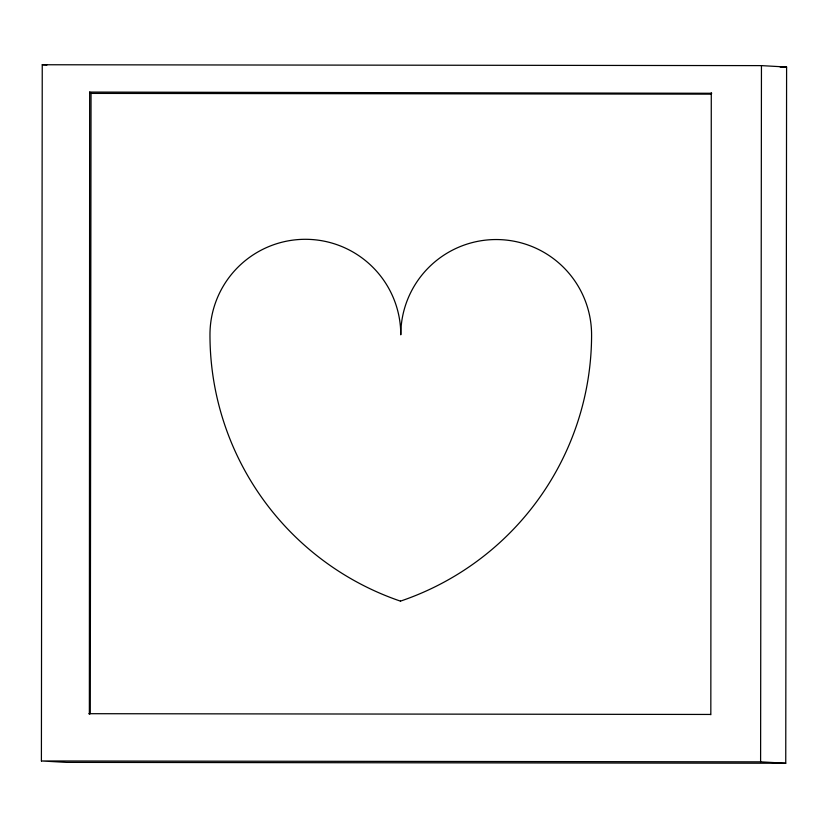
<?xml version="1.0" encoding="UTF-8"?>
<svg xmlns="http://www.w3.org/2000/svg" width="828" height="828" viewBox="0 0 828 828"><rect width="100%" height="100%" fill="white"/><g stroke="black" fill="none" stroke-linecap="round" stroke-linejoin="round"><path stroke-width="1.24" d="M41.4 760.963L42.249 64.75L761.449 65.619L786.6 67.037L785.751 763.25L66.55 762.381L41.4 760.963L760.601 761.843L785.751 763.25M89.362 714.14L89.662 92.074L711.738 93.274M90.283 713.746L91.039 93.398L89.662 92.074M710.828 714.75L711.283 92.829M760.601 761.843L761.449 65.619M780.152 67.027L786.6 67.037M91.039 93.398L711.387 94.154M88.896 713.695L710.517 714.45M42.249 64.75L46.906 65.008M400.452 601.138A281.261 281.261 0 0 0 591.585 335.061A95.406 95.406 0 0 0 496.293 239.54A95.406 95.406 0 0 0 400.773 334.822A95.406 95.406 0 0 0 305.491 239.302A95.406 95.406 0 0 0 209.97 334.595A281.261 281.261 0 0 0 400.452 601.138"/></g></svg>
